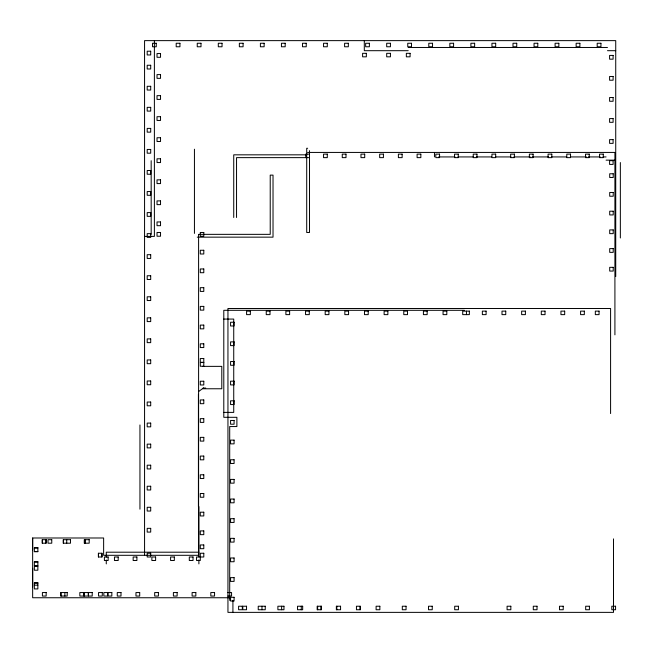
<?xml version="1.0" encoding="UTF-8"?>
<svg xmlns="http://www.w3.org/2000/svg" width="653" height="653" viewBox="0 0 653 653"><rect width="100%" height="100%" fill="white"/><g stroke="black" fill="none" stroke-linecap="round" stroke-linejoin="round"><path stroke-width="0.98" d="M32.65 587.047L32.65 568.339M32.65 549.859L32.65 537.99L103.631 537.99L103.631 555.303L198.594 555.303L198.594 234.345M98.432 556.993L98.432 553.254L101.941 553.254L101.941 556.993L98.432 556.993L98.432 553.254M101.941 556.993L101.941 553.254M464.438 310.306L223.791 310.306L223.791 417.308L236.892 417.308L236.892 426.548L229.701 426.548L229.701 600.385M613.51 606.294L613.51 580.966M198.651 391.522L203.45 387.955M408.215 47.473L607.486 47.473M408.215 50.689L364.301 50.689L364.301 40.633M607.486 50.689L615.73 50.689M307.645 148.28L306.706 148.28L306.706 232.476L309.514 232.476L309.514 150.614M307.645 152.427L614.914 152.427L614.914 334.858M309.514 154.124L305.775 154.124L305.775 157.634M306.706 154.826L233.733 154.826L233.733 217.506M438.702 156.932L454.97 156.932M458.022 156.932L473.278 156.932M476.323 156.932L491.578 156.932M495.651 156.932L510.899 156.932M513.952 156.932L530.22 156.932M532.252 156.932L548.528 156.932M551.581 156.932L566.657 156.932M570.665 156.932L586.435 156.932M588.353 156.932L600.172 156.932M603.127 156.932L606.082 156.932M309.514 157.634L236.541 157.634L236.541 217.506M606.082 160.148L614.914 160.148M199.116 234.345L270.22 234.345L270.22 175.118L273.027 175.118L273.027 237.153L197.247 237.153M144.566 236.394L154.386 236.394L154.386 40.633M223.791 319.072L233.733 319.072L233.733 412.394L223.791 412.394M202.691 366.366L221.791 366.366L221.791 388.764L202.691 388.764M203.214 388.062L205.728 388.062M34.348 547.989L37.858 547.989M34.348 551.499L37.858 551.499M198.887 552.201L106.268 552.201L106.268 557.074M34.348 562.021L37.858 562.021M34.348 565.531L37.858 565.531M34.348 583.072L37.858 583.072M34.348 585.178L37.858 585.178M227.832 592.549L231.57 592.549L231.57 596.058L227.832 596.058M229.701 597.748L32.65 597.748L32.65 537.99M360.211 606.229L356.44 606.229L356.44 609.739L360.211 609.739L360.211 606.229L360.178 609.739M620.35 162.548L620.35 237.978M615.73 276.578L615.73 40.633L144.566 40.633L144.566 555.303M613.51 538.872L613.51 612.367L227.946 612.367L227.946 308.494L610.588 308.494L610.588 413.561M466.454 311.122L466.454 314.632M434.465 152.427L434.465 156.932M336.817 606.229L336.817 609.739M320.917 606.229L320.917 609.739M317.644 606.229L317.644 609.739M301.27 606.229L301.27 609.739M281.623 606.229L281.623 609.739M261.975 606.229L261.975 609.739M232.917 600.385L232.917 612.367M198.887 506.589L198.887 556.862M198.887 559.874L198.887 563.898M198.414 394.33L198.414 506.589M194.439 149.211L194.439 233.415M151.169 160.703L151.169 234.345M139.946 424.964L139.946 509.169M106.268 559.996L106.268 563.898M85.453 539.688L85.453 543.198M84.515 539.688L84.515 543.198M84.515 592.549L84.515 596.058M66.737 539.688L66.737 543.198M64.867 592.549L64.867 596.058M63.463 539.688L63.463 543.198M61.129 592.549L61.129 596.058M45.922 539.688L45.922 543.198M42.412 539.688L42.412 543.198M156.263 43.261L152.516 43.261L152.516 46.771L156.263 46.771L156.263 43.261M179.942 43.261L176.196 43.261L176.196 46.771L179.942 46.771L179.942 43.261M200.993 43.261L197.247 43.261L197.247 46.771L200.993 46.771L200.993 43.261M222.036 43.261L218.298 43.261L218.298 46.771L222.036 46.771L222.036 43.261M243.087 43.261L239.349 43.261L239.349 46.771L243.087 46.771L243.087 43.261M264.139 43.261L260.4 43.261L260.4 46.771L264.139 46.771L264.139 43.261M285.19 43.261L281.451 43.261L281.451 46.771L285.19 46.771L285.19 43.261M306.241 43.261L302.494 43.261L302.494 46.771L306.241 46.771L306.241 43.261M327.292 43.261L323.545 43.261L323.545 46.771L327.292 46.771L327.292 43.261M348.343 43.261L344.596 43.261L344.596 46.771L348.343 46.771L348.343 43.261M369.386 43.261L365.647 43.261L365.647 46.771L369.386 46.771L369.386 43.261M390.437 43.261L386.698 43.261L386.698 46.771L390.437 46.771L390.437 43.261M411.488 43.261L407.75 43.261L407.75 46.771L411.488 46.771L411.488 43.261M432.539 43.261L428.792 43.261L428.792 46.771L432.539 46.771L432.539 43.261M453.59 43.261L449.844 43.261L449.844 46.771L453.59 46.771L453.59 43.261M474.641 43.261L470.895 43.261L470.895 46.771L474.641 46.771L474.641 43.261M495.684 43.261L491.946 43.261L491.946 46.771L495.684 46.771L495.684 43.261M516.735 43.261L512.997 43.261L512.997 46.771L516.735 46.771L516.735 43.261M537.786 43.261L534.048 43.261L534.048 46.771L537.786 46.771L537.786 43.261M558.837 43.261L555.099 43.261L555.099 46.771L558.837 46.771L558.837 43.261M579.888 43.261L576.142 43.261L576.142 46.771L579.888 46.771L579.888 43.261M600.94 43.261L597.193 43.261L597.193 46.771L600.94 46.771L600.94 43.261M150.704 51.212L147.194 51.212L147.194 54.958L150.704 54.958L150.704 51.212M366.349 53.317L362.603 53.317L362.603 56.827L366.349 56.827L366.349 53.317M390.437 53.317L386.698 53.317L386.698 56.827L390.437 56.827L390.437 53.317M410.084 53.317L406.346 53.317L406.346 56.827L410.084 56.827L410.084 53.317M160.532 53.554L157.022 53.554L157.022 57.293L160.532 57.293L160.532 53.554M613.102 55.423L609.592 55.423L609.592 59.17L613.102 59.17L613.102 55.423M150.704 65.251L147.194 65.251L147.194 68.989L150.704 68.989L150.704 65.251M160.532 74.605L157.022 74.605L157.022 78.344L160.532 78.344L160.532 74.605M613.102 76.474L609.592 76.474L609.592 80.213L613.102 80.213L613.102 76.474M150.704 86.294L147.194 86.294L147.194 90.041L150.704 90.041L150.704 86.294M160.532 95.656L157.022 95.656L157.022 99.395L160.532 99.395L160.532 95.656M613.102 97.526L609.592 97.526L609.592 101.264L613.102 101.264L613.102 97.526M150.704 107.345L147.194 107.345L147.194 111.092L150.704 111.092L150.704 107.345M160.532 116.699L157.022 116.699L157.022 120.446L160.532 120.446L160.532 116.699M613.102 118.577L609.592 118.577L609.592 122.315L613.102 122.315L613.102 118.577M150.704 128.396L147.194 128.396L147.194 132.143L150.704 132.143L150.704 128.396M160.532 137.75L157.022 137.75L157.022 141.497L160.532 141.497L160.532 137.75M613.102 139.628L609.592 139.628L609.592 143.366L613.102 143.366L613.102 139.628M150.704 149.447L147.194 149.447L147.194 153.186L150.704 153.186L150.704 149.447M327.292 154.124L323.545 154.124L323.545 157.634L327.292 157.634L327.292 154.124M346 154.124L342.262 154.124L342.262 157.634L346 157.634L346 154.124M364.709 154.124L360.97 154.124L360.97 157.634L364.709 157.634L364.709 154.124M383.425 154.124L379.679 154.124L379.679 157.634L383.425 157.634L383.425 154.124M402.134 154.124L398.387 154.124L398.387 157.634L402.134 157.634L402.134 154.124M420.842 154.124L417.104 154.124L417.104 157.634L420.842 157.634L420.842 154.124M439.559 154.124L435.812 154.124L435.812 157.634L439.559 157.634L439.559 154.124M458.267 154.124L454.521 154.124L454.521 157.634L458.267 157.634L458.267 154.124M476.976 154.124L473.237 154.124L473.237 157.634L476.976 157.634L476.976 154.124M495.684 154.124L491.946 154.124L491.946 157.634L495.684 157.634L495.684 154.124M514.401 154.124L510.654 154.124L510.654 157.634L514.401 157.634L514.401 154.124M533.109 154.124L529.371 154.124L529.371 157.634L533.109 157.634L533.109 154.124M551.818 154.124L548.079 154.124L548.079 157.634L551.818 157.634L551.818 154.124M570.534 154.124L566.788 154.124L566.788 157.634L570.534 157.634L570.534 154.124M589.243 154.124L585.504 154.124L585.504 157.634L589.243 157.634L589.243 154.124M603.274 154.124L599.536 154.124L599.536 157.634L603.274 157.634L603.274 154.124M160.532 158.801L157.022 158.801L157.022 162.548L160.532 162.548L160.532 158.801M613.102 160.671L609.592 160.671L609.592 164.417L613.102 164.417L613.102 160.671M150.704 170.498L147.194 170.498L147.194 174.237L150.704 174.237L150.704 170.498M613.216 173.771L609.706 173.771L609.706 177.51L613.216 177.51L613.216 173.771M160.532 179.853L157.022 179.853L157.022 183.591L160.532 183.591L160.532 179.853M150.704 191.549L147.194 191.549L147.194 195.288L150.704 195.288L150.704 191.549M613.216 192.48L609.706 192.48L609.706 196.227L613.216 196.227L613.216 192.48M160.532 200.904L157.022 200.904L157.022 204.642L160.532 204.642L160.532 200.904M613.216 211.197L609.706 211.197L609.706 214.935L613.216 214.935L613.216 211.197M150.704 212.6L147.194 212.6L147.194 216.339L150.704 216.339L150.704 212.6M160.532 221.955L157.022 221.955L157.022 225.693L160.532 225.693L160.532 221.955M613.216 229.905L609.706 229.905L609.706 233.643L613.216 233.643L613.216 229.905M160.532 232.476L157.022 232.476L157.022 236.223L160.532 236.223L160.532 232.476M203.793 232.476L200.291 232.476L200.291 236.223L203.793 236.223L203.793 232.476M150.704 233.643L147.194 233.643L147.194 237.39L150.704 237.39L150.704 233.643M613.216 248.613L609.706 248.613L609.706 252.36L613.216 252.36L613.216 248.613M203.793 250.254L200.291 250.254L200.291 253.993L203.793 253.993L203.793 250.254M150.704 254.694L147.194 254.694L147.194 258.441L150.704 258.441L150.704 254.694M613.216 267.33L609.706 267.33L609.706 271.068L613.216 271.068L613.216 267.33M203.793 268.963L200.291 268.963L200.291 272.709L203.793 272.709L203.793 268.963M150.704 275.746L147.194 275.746L147.194 279.492L150.704 279.492L150.704 275.746M203.793 287.671L200.291 287.671L200.291 291.418L203.793 291.418L203.793 287.671M150.704 296.797L147.194 296.797L147.194 300.535L150.704 300.535L150.704 296.797M203.793 306.388L200.291 306.388L200.291 310.126L203.793 310.126L203.793 306.388M250.344 311.122L246.597 311.122L246.597 314.632L250.344 314.632L250.344 311.122M269.991 311.122L266.244 311.122L266.244 314.632L269.991 314.632L269.991 311.122M289.63 311.122L285.892 311.122L285.892 314.632L289.63 314.632L289.63 311.122M309.277 311.122L305.539 311.122L305.539 314.632L309.277 314.632L309.277 311.122M328.924 311.122L325.186 311.122L325.186 314.632L328.924 314.632L328.924 311.122M348.571 311.122L344.833 311.122L344.833 314.632L348.571 314.632L348.571 311.122M368.219 311.122L364.48 311.122L364.48 314.632L368.219 314.632L368.219 311.122M387.866 311.122L384.127 311.122L384.127 314.632L387.866 314.632L387.866 311.122M407.513 311.122L403.774 311.122L403.774 314.632L407.513 314.632L407.513 311.122M427.16 311.122L423.413 311.122L423.413 314.632L427.16 314.632L427.16 311.122M446.807 311.122L443.06 311.122L443.06 314.632L446.807 314.632L446.807 311.122M469.344 311.122L462.708 311.122L462.708 314.632L469.344 314.632L469.344 311.122M486.101 311.122L482.355 311.122L482.355 314.632L486.101 314.632L486.101 311.122M505.749 311.122L502.002 311.122L502.002 314.632L505.749 314.632L505.749 311.122M525.396 311.122L521.649 311.122L521.649 314.632L525.396 314.632L525.396 311.122M545.035 311.122L541.296 311.122L541.296 314.632L545.035 314.632L545.035 311.122M564.682 311.122L560.943 311.122L560.943 314.632L564.682 314.632L564.682 311.122M584.329 311.122L580.59 311.122L580.59 314.632L584.329 314.632L584.329 311.122M599.062 311.122L595.324 311.122L595.324 314.632L599.062 314.632L599.062 311.122M150.704 317.848L147.194 317.848L147.194 321.586L150.704 321.586L150.704 317.848M234.084 322.231L230.574 322.231L230.574 325.978L234.084 325.978L234.084 322.231M203.793 325.096L200.291 325.096L200.291 328.843L203.793 328.843L203.793 325.096M150.704 338.899L147.194 338.899L147.194 342.637L150.704 342.637L150.704 338.899M234.084 341.878L230.574 341.878L230.574 345.617L234.084 345.617L234.084 341.878M203.793 343.805L200.291 343.805L200.291 347.551L203.793 347.551L203.793 343.805M203.793 358.546L200.291 358.546L200.291 362.284L203.793 362.284L203.793 358.546M150.704 359.942L147.194 359.942L147.194 363.688L150.704 363.688L150.704 359.942M234.084 361.525L230.574 361.525L230.574 365.264L234.084 365.264L234.084 361.525M203.793 362.521L200.291 362.521L200.291 366.26L203.793 366.26L203.793 362.521M150.704 380.993L147.194 380.993L147.194 384.739L150.704 384.739L150.704 380.993M203.793 381.23L200.291 381.23L200.291 384.968L203.793 384.968L203.793 381.23M234.084 381.172L230.574 381.172L230.574 384.911L234.084 384.911L234.084 381.172M203.793 399.938L200.291 399.938L200.291 403.685L203.793 403.685L203.793 399.938M234.084 400.82L230.574 400.82L230.574 404.558L234.084 404.558L234.084 400.82M150.704 402.044L147.194 402.044L147.194 405.791L150.704 405.791L150.704 402.044M203.793 418.655L200.291 418.655L200.291 422.393L203.793 422.393L203.793 418.655M234.084 420.467L230.574 420.467L230.574 424.205L234.084 424.205L234.084 420.467M150.704 423.095L147.194 423.095L147.194 426.842L150.704 426.842L150.704 423.095M203.793 437.363L200.291 437.363L200.291 441.101L203.793 441.101L203.793 437.363M234.084 440.114L230.574 440.114L230.574 443.852L234.084 443.852L234.084 440.114M150.704 444.146L147.194 444.146L147.194 447.885L150.704 447.885L150.704 444.146M203.793 456.072L200.291 456.072L200.291 459.818L203.793 459.818L203.793 456.072M234.084 459.761L230.574 459.761L230.574 463.499L234.084 463.499L234.084 459.761M150.704 465.197L147.194 465.197L147.194 468.936L150.704 468.936L150.704 465.197M203.793 474.788L200.291 474.788L200.291 478.527L203.793 478.527L203.793 474.788M234.084 479.4L230.574 479.4L230.574 483.147L234.084 483.147L234.084 479.4M150.704 486.248L147.194 486.248L147.194 489.987L150.704 489.987L150.704 486.248M203.793 493.497L200.291 493.497L200.291 497.235L203.793 497.235L203.793 493.497M234.084 499.047L230.574 499.047L230.574 502.794L234.084 502.794L234.084 499.047M150.704 507.291L147.194 507.291L147.194 511.038L150.704 511.038L150.704 507.291M203.793 512.205L200.291 512.205L200.291 515.952L203.793 515.952L203.793 512.205M234.084 518.694L230.574 518.694L230.574 522.441L234.084 522.441L234.084 518.694M150.704 528.342L147.194 528.342L147.194 532.089L150.704 532.089L150.704 528.342M203.793 530.913L200.291 530.913L200.291 534.66L203.793 534.66L203.793 530.913M234.084 538.341L230.574 538.341L230.574 542.088L234.084 542.088L234.084 538.341M46.159 539.688L42.184 539.688L42.184 543.198L46.159 543.198L46.159 539.688M51.767 539.688L48.028 539.688L48.028 543.198L51.767 543.198L51.767 539.688M70.483 539.688L63.227 539.688L63.227 543.198L70.483 543.198L70.483 539.688M89.192 539.688L84.278 539.688L84.278 543.198L89.192 543.198L89.192 539.688M203.793 544.953L200.291 544.953L200.291 548.691L203.793 548.691L203.793 544.953M37.858 547.761L34.348 547.761L34.348 551.736L37.858 551.736L37.858 547.761M150.704 553.254L147.194 553.254L147.194 556.993L150.704 556.993L150.704 553.254M203.793 553.254L200.291 553.254L200.291 560.503L196.545 560.503L196.545 556.993L203.793 556.993L203.793 553.254M108.137 556.993L104.398 556.993L104.398 560.503L108.137 560.503L108.137 556.993M118.193 556.993L114.455 556.993L114.455 560.503L118.193 560.503L118.193 556.993M136.901 556.993L133.163 556.993L133.163 560.503L136.901 560.503L136.901 556.993M155.618 556.993L151.871 556.993L151.871 560.503L155.618 560.503L155.618 556.993M174.327 556.993L170.588 556.993L170.588 560.503L174.327 560.503L174.327 556.993M193.035 556.993L189.297 556.993L189.297 560.503L193.035 560.503L193.035 556.993M234.084 557.989L230.574 557.989L230.574 561.735L234.084 561.735L234.084 557.989M37.858 561.792L34.348 561.792L34.348 565.767L37.858 565.767L37.858 561.792M37.858 566.469L34.348 566.469L34.348 570.208L37.858 570.208L37.858 566.469M234.084 577.636L230.574 577.636L230.574 581.382L234.084 581.382L234.084 577.636M37.858 582.843L34.348 582.843L34.348 588.924L37.858 588.924L37.858 582.843M46.159 592.549L42.412 592.549L42.412 596.058L46.159 596.058L46.159 592.549M67.21 592.549L60.672 592.549L60.672 596.058L67.21 596.058L67.21 592.549M83.576 592.549L79.837 592.549L79.837 596.058L83.576 596.058L83.576 592.549M88.253 592.549L83.788 592.549L83.788 596.058L88.253 596.058L88.253 592.549M92.22 592.549L88.473 592.549L88.473 596.058L92.22 596.058L92.22 592.549M102.292 592.549L98.546 592.549L98.546 596.058L102.292 596.058L102.292 592.549M107.59 592.549L103.843 592.549L103.843 596.058L107.59 596.058L107.59 592.549M111.843 592.549L108.104 592.549L108.104 596.058L111.843 596.058L111.843 592.549M121.001 592.549L117.262 592.549L117.262 596.058L121.001 596.058L121.001 592.549M139.709 592.549L135.971 592.549L135.971 596.058L139.709 596.058L139.709 592.549M158.426 592.549L154.679 592.549L154.679 596.058L158.426 596.058L158.426 592.549M177.134 592.549L173.388 592.549L173.388 596.058L177.134 596.058L177.134 592.549M195.843 592.549L192.104 592.549L192.104 596.058L195.843 596.058L195.843 592.549M214.559 592.549L210.813 592.549L210.813 596.058L214.559 596.058L214.559 592.549M234.084 597.283L230.574 597.283L230.574 601.021L234.084 601.021L234.084 597.283M242.328 606.229L238.59 606.229L238.59 609.739L242.328 609.739L242.328 606.229M246.54 606.229L242.794 606.229L242.794 609.739L246.54 609.739L246.54 606.229M265.249 606.229L258.237 606.229L258.237 609.739L265.249 609.739L265.249 606.229M283.965 606.229L277.884 606.229L277.884 609.739L283.965 609.739L283.965 606.229M302.674 606.229L297.531 606.229L297.531 609.739L302.674 609.739L302.674 606.229M321.382 606.229L317.17 606.229L317.17 609.739L321.382 609.739L321.382 606.229M340.564 606.229L336.352 606.229L336.352 609.739L340.564 609.739L340.564 606.229M379.858 606.229L376.112 606.229L376.112 609.739L379.858 609.739L379.858 606.229M406.052 606.229L402.305 606.229L402.305 609.739L406.052 609.739L406.052 606.229M432.245 606.229L428.507 606.229L428.507 609.739L432.245 609.739L432.245 606.229M458.439 606.229L454.7 606.229L454.7 609.739L458.439 609.739L458.439 606.229M510.834 606.229L507.087 606.229L507.087 609.739L510.834 609.739L510.834 606.229M537.027 606.229L533.289 606.229L533.289 609.739L537.027 609.739L537.027 606.229M563.221 606.229L559.482 606.229L559.482 609.739L563.221 609.739L563.221 606.229M589.422 606.229L585.676 606.229L585.676 609.739L589.422 609.739L589.422 606.229M615.559 606.229L611.812 606.229L611.812 609.739L615.559 609.739L615.559 606.229"/></g></svg>
